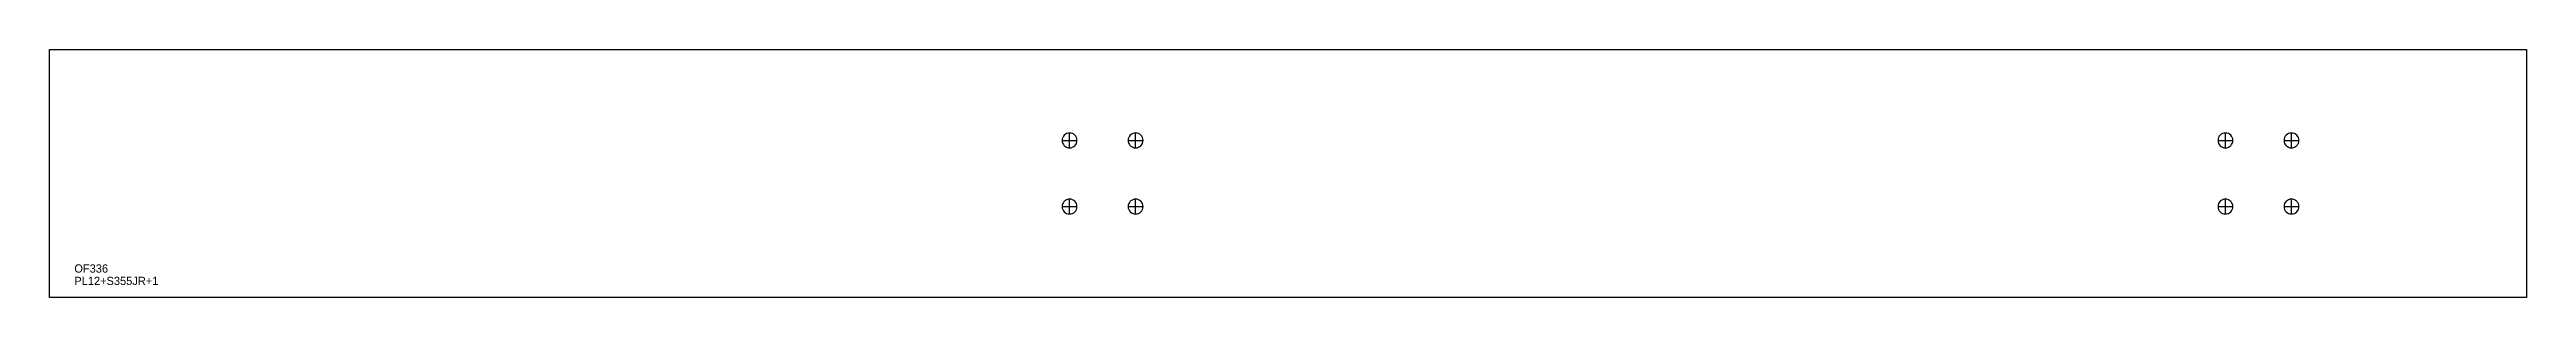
# Model space of a CAD drawing. Extents: x 0 to 3000, y 0 to 300.
import ezdxf

# ---------------------------------------------------------------- set-up
doc = ezdxf.new("R2010")
doc.units = 0
for name, color, linetype in [('18', 7, 'CONTINUOUS'), ('CUT', 7, 'CONTINUOUS'), ('SCRIBE', 3, 'CONTINUOUS'), ('TEXT', 7, 'CONTINUOUS')]:
    doc.layers.add(name, color=color, linetype=linetype)

msp = doc.modelspace()

# ---------------------------------------------------------------- linework, layer by layer
at = {"layer": '18', "color": 7, "linetype": 'CONTINUOUS'}
for p, q in [((1226.4, 190), (1244.4, 190)), ((1235.4, 181), (1235.4, 199)), ((1306.4, 190), (1324.4, 190)), ((1315.4, 181), (1315.4, 199)), ((2626.41, 190), (2644.41, 190)), ((2635.41, 181), (2635.41, 199)), ((2706.41, 190), (2724.41, 190)), ((2715.41, 181), (2715.41, 199)), ((1226.4, 110), (1244.4, 110)), ((1235.4, 101), (1235.4, 119)), ((1306.4, 110), (1324.4, 110)), ((1315.4, 101), (1315.4, 119)), ((2626.41, 110), (2644.41, 110)), ((2635.41, 101), (2635.41, 119)), ((2706.41, 110), (2724.41, 110)), ((2715.41, 101), (2715.41, 119))]:
    msp.add_line(p, q, dxfattribs=at)
for points in [[(1235.4, 199, 1), (1235.4, 181, 1)], [(1315.4, 199, 1), (1315.4, 181, 1)], [(2635.41, 199, 1), (2635.41, 181, 1)], [(2715.41, 199, 1), (2715.41, 181, 1)], [(1235.4, 119, 1), (1235.4, 101, 1)], [(1315.4, 119, 1), (1315.4, 101, 1)], [(2635.41, 119, 1), (2635.41, 101, 1)], [(2715.41, 119, 1), (2715.41, 101, 1)]]:
    msp.add_lwpolyline(points, format="xyb", close=True, dxfattribs=at)
at = {"layer": 'CUT', "color": 7, "linetype": 'CONTINUOUS'}
msp.add_lwpolyline([(0, 0), (0, 300), (3000, 300), (3000, 0)], close=True, dxfattribs=at)

# ---------------------------------------------------------------- texts
at = {"layer": 'SCRIBE', "color": 3}
msp.add_text('OF336', height=10, dxfattribs=at).set_placement((30, 30))
at = {"layer": 'TEXT', "color": 7}
msp.add_text('PL12+S355JR+1', height=10, dxfattribs=at).set_placement((30, 15))

doc.saveas('drawing.dxf')
